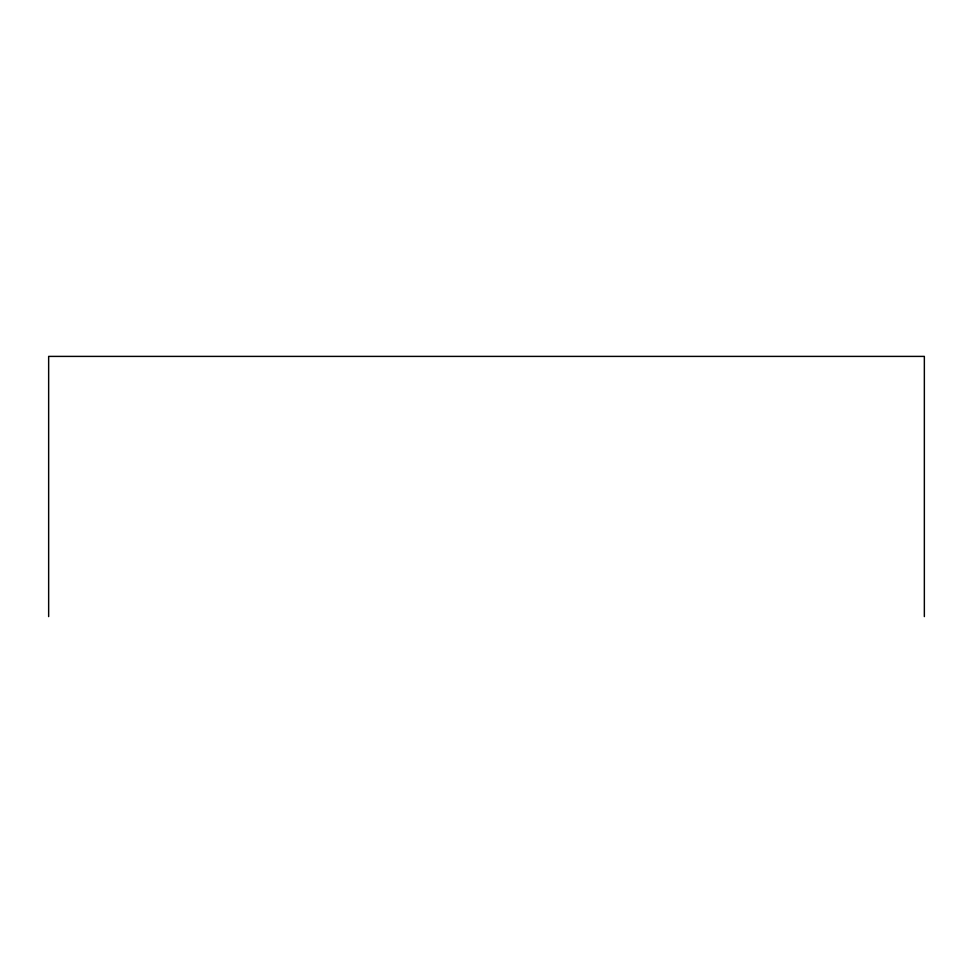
<?xml version="1.0" encoding="UTF-8"?>
<svg xmlns="http://www.w3.org/2000/svg" width="973" height="973" viewBox="0 0 973 973"><rect width="100%" height="100%" fill="white"/><g stroke="black" fill="none" stroke-linecap="round" stroke-linejoin="round"><path stroke-width="1.46" d="M924.35 616.602L924.35 356.398L48.65 356.398L48.65 616.602"/></g></svg>
